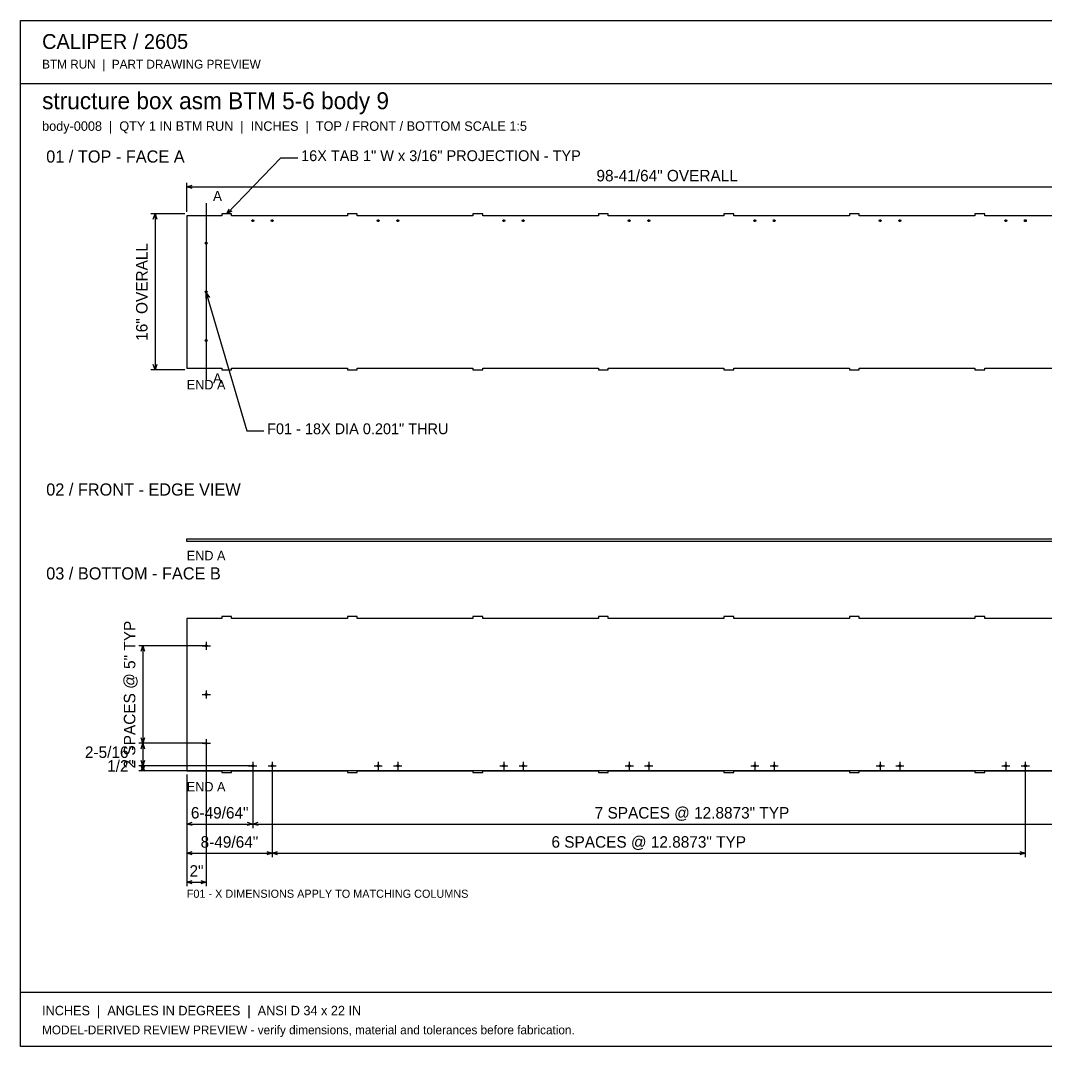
# Model space of a CAD drawing. Header units: inches. Extents: x 2 to 168, y 2 to 108.
# Drawn here: x 2.4 to 107.6, y 2.4 to 107.6 of the extents above; entities that cross this region are included whole.
import ezdxf
from ezdxf.enums import TextEntityAlignment as Align

# ---------------------------------------------------------------- set-up
doc = ezdxf.new("R2010")
doc.units = ezdxf.units.IN
doc.header["$MEASUREMENT"] = 0

msp = doc.modelspace()

# ---------------------------------------------------------------- linework, layer by layer
at = {"layer": 'ANNOTATION'}
for p, q in [((23.53, 87.79), (29.09, 93.56)), ((29.09, 93.56), (30.82, 93.56)), ((19.43, 88), (19.43, 90.99)), ((19.43, 90.57), (19.99, 90.74)), ((19.43, 90.57), (118.07, 90.57)), ((19.99, 90.4), (19.43, 90.57)), ((21.43, 88.9), (21.43, 70.75)), ((19.22, 87.79), (15.75, 87.79)), ((15.99, 87.24), (16.17, 87.79)), ((16.17, 87.79), (16.17, 71.79)), ((16.17, 87.79), (16.34, 87.24)), ((23.53, 87.79), (23.79, 88.31)), ((24.04, 88.07), (23.53, 87.79)), ((21.42, 79.11), (21.43, 79.69)), ((21.43, 79.69), (25.6, 65.54)), ((21.43, 79.69), (21.75, 79.21)), ((19.22, 71.79), (15.75, 71.79)), ((16.17, 71.79), (15.99, 72.35)), ((16.34, 72.35), (16.17, 71.79)), ((25.6, 65.54), (27.33, 65.54)), ((21.22, 43.47), (14.5, 43.47)), ((14.74, 42.92), (14.92, 43.47)), ((14.92, 43.47), (14.92, 33.47)), ((14.92, 43.47), (15.09, 42.92)), ((21.01, 43.47), (21.85, 43.47)), ((21.43, 43.89), (21.43, 43.06)), ((21.01, 38.47), (21.85, 38.47)), ((21.43, 38.89), (21.43, 38.06)), ((14.92, 33.47), (14.74, 34.03)), ((15.09, 34.03), (14.92, 33.47)), ((21.43, 33.89), (21.43, 33.06)), ((21.22, 33.47), (14.5, 33.47)), ((21.22, 33.47), (14.5, 33.47)), ((14.74, 32.92), (14.92, 33.47)), ((14.92, 33.47), (14.92, 31.16)), ((14.92, 33.47), (15.09, 32.92)), ((21.01, 33.47), (21.85, 33.47)), ((21.43, 33.26), (21.43, 18.81)), ((14.92, 31.16), (14.74, 31.72)), ((15.09, 31.72), (14.92, 31.16)), ((25.99, 31.16), (14.5, 31.16)), ((25.99, 31.16), (14.5, 31.16)), ((115.74, 30.66), (14.5, 30.66)), ((14.92, 30.66), (14.74, 31.22)), ((14.74, 30.6), (14.92, 31.16)), ((15.09, 31.22), (14.92, 30.66)), ((14.92, 31.16), (14.92, 30.66)), ((14.92, 31.16), (15.09, 30.6)), ((25.78, 31.16), (26.61, 31.16)), ((26.2, 31.58), (26.2, 30.74)), ((26.2, 30.95), (26.2, 24.78)), ((26.2, 30.95), (26.2, 24.78)), ((27.78, 31.16), (28.61, 31.16)), ((28.2, 31.58), (28.2, 30.74)), ((28.2, 30.95), (28.2, 21.79)), ((28.2, 30.95), (28.2, 21.79)), ((38.67, 31.16), (39.5, 31.16)), ((39.09, 31.58), (39.09, 30.74)), ((40.67, 31.16), (41.5, 31.16)), ((41.09, 31.58), (41.09, 30.74)), ((51.56, 31.16), (52.39, 31.16)), ((51.97, 31.58), (51.97, 30.74)), ((53.56, 31.16), (54.39, 31.16)), ((53.97, 31.58), (53.97, 30.74)), ((64.44, 31.16), (65.28, 31.16)), ((64.86, 31.58), (64.86, 30.74)), ((66.44, 31.16), (67.28, 31.16)), ((66.86, 31.58), (66.86, 30.74)), ((77.33, 31.16), (78.16, 31.16)), ((77.75, 31.58), (77.75, 30.74)), ((79.33, 31.16), (80.16, 31.16)), ((79.75, 31.58), (79.75, 30.74)), ((90.22, 31.16), (91.05, 31.16)), ((90.63, 31.58), (90.63, 30.74)), ((92.22, 31.16), (93.05, 31.16)), ((92.63, 31.58), (92.63, 30.74)), ((103.1, 31.16), (103.94, 31.16)), ((103.52, 31.58), (103.52, 30.74)), ((105.1, 31.16), (105.94, 31.16)), ((105.52, 31.58), (105.52, 30.74)), ((105.52, 30.95), (105.52, 21.79)), ((19.43, 30.26), (19.43, 24.78)), ((19.43, 30.26), (19.43, 21.79)), ((19.43, 30.26), (19.43, 18.81)), ((19.43, 25.19), (19.99, 25.37)), ((25.64, 25.37), (26.2, 25.19)), ((26.2, 25.19), (26.75, 25.37)), ((19.43, 25.19), (26.2, 25.19)), ((19.99, 25.02), (19.43, 25.19)), ((26.2, 25.19), (25.64, 25.02)), ((26.2, 25.19), (116.41, 25.19)), ((26.75, 25.02), (26.2, 25.19)), ((19.43, 22.21), (19.99, 22.38)), ((19.43, 22.21), (28.2, 22.21)), ((19.99, 22.03), (19.43, 22.21)), ((27.64, 22.38), (28.2, 22.21)), ((28.2, 22.21), (27.64, 22.03)), ((28.2, 22.21), (28.75, 22.38)), ((28.2, 22.21), (105.52, 22.21)), ((28.75, 22.03), (28.2, 22.21)), ((104.97, 22.38), (105.52, 22.21)), ((105.52, 22.21), (104.97, 22.03)), ((19.43, 19.22), (19.99, 19.4)), ((19.43, 19.22), (21.43, 19.22)), ((19.99, 19.05), (19.43, 19.22)), ((20.87, 19.4), (21.43, 19.22)), ((21.43, 19.22), (20.87, 19.05))]:
    msp.add_line(p, q, dxfattribs=at)
at = {"layer": 'OUTLINE'}
for p, q in [((2.36, 107.64), (167.64, 107.64)), ((2.36, 2.36), (2.36, 107.64)), ((2.36, 101.18), (167.64, 101.18)), ((19.43, 87.6), (19.43, 71.98)), ((23.03, 87.6), (19.43, 87.6)), ((24.03, 87.79), (23.03, 87.79)), ((23.03, 87.79), (23.03, 87.6)), ((24.03, 87.6), (24.03, 87.79)), ((35.92, 87.6), (24.03, 87.6)), ((36.92, 87.79), (35.92, 87.79)), ((35.92, 87.79), (35.92, 87.6)), ((36.92, 87.6), (36.92, 87.79)), ((48.81, 87.6), (36.92, 87.6)), ((49.81, 87.79), (48.81, 87.79)), ((48.81, 87.79), (48.81, 87.6)), ((49.81, 87.6), (49.81, 87.79)), ((61.69, 87.6), (49.81, 87.6)), ((62.69, 87.79), (61.69, 87.79)), ((61.69, 87.79), (61.69, 87.6)), ((62.69, 87.6), (62.69, 87.79)), ((74.58, 87.6), (62.69, 87.6)), ((75.58, 87.79), (74.58, 87.79)), ((74.58, 87.79), (74.58, 87.6)), ((75.58, 87.6), (75.58, 87.79)), ((87.47, 87.6), (75.58, 87.6)), ((88.47, 87.79), (87.47, 87.79)), ((87.47, 87.79), (87.47, 87.6)), ((88.47, 87.6), (88.47, 87.79)), ((100.35, 87.6), (88.47, 87.6)), ((101.35, 87.79), (100.35, 87.79)), ((100.35, 87.79), (100.35, 87.6)), ((101.35, 87.6), (101.35, 87.79)), ((113.24, 87.6), (101.35, 87.6)), ((19.43, 71.98), (23.03, 71.98)), ((23.03, 71.98), (23.03, 71.79)), ((23.03, 71.79), (24.03, 71.79)), ((24.03, 71.79), (24.03, 71.98)), ((24.03, 71.98), (35.92, 71.98)), ((35.92, 71.98), (35.92, 71.79)), ((35.92, 71.79), (36.92, 71.79)), ((36.92, 71.79), (36.92, 71.98)), ((36.92, 71.98), (48.81, 71.98)), ((48.81, 71.98), (48.81, 71.79)), ((48.81, 71.79), (49.81, 71.79)), ((49.81, 71.79), (49.81, 71.98)), ((49.81, 71.98), (61.69, 71.98)), ((61.69, 71.98), (61.69, 71.79)), ((61.69, 71.79), (62.69, 71.79)), ((62.69, 71.79), (62.69, 71.98)), ((62.69, 71.98), (74.58, 71.98)), ((74.58, 71.98), (74.58, 71.79)), ((74.58, 71.79), (75.58, 71.79)), ((75.58, 71.79), (75.58, 71.98)), ((75.58, 71.98), (87.47, 71.98)), ((87.47, 71.98), (87.47, 71.79)), ((87.47, 71.79), (88.47, 71.79)), ((88.47, 71.79), (88.47, 71.98)), ((88.47, 71.98), (100.35, 71.98)), ((100.35, 71.98), (100.35, 71.79)), ((100.35, 71.79), (101.35, 71.79)), ((101.35, 71.79), (101.35, 71.98)), ((101.35, 71.98), (113.24, 71.98)), ((19.43, 54.44), (118.07, 54.44)), ((19.43, 54.19), (19.43, 54.44)), ((118.07, 54.19), (19.43, 54.19)), ((24.03, 46.47), (23.03, 46.47)), ((23.03, 46.47), (23.03, 46.28)), ((24.03, 46.28), (24.03, 46.47)), ((36.92, 46.47), (35.92, 46.47)), ((35.92, 46.47), (35.92, 46.28)), ((36.92, 46.28), (36.92, 46.47)), ((49.81, 46.47), (48.81, 46.47)), ((48.81, 46.47), (48.81, 46.28)), ((49.81, 46.28), (49.81, 46.47)), ((62.69, 46.47), (61.69, 46.47)), ((61.69, 46.47), (61.69, 46.28)), ((62.69, 46.28), (62.69, 46.47)), ((75.58, 46.47), (74.58, 46.47)), ((74.58, 46.47), (74.58, 46.28)), ((75.58, 46.28), (75.58, 46.47)), ((88.47, 46.47), (87.47, 46.47)), ((87.47, 46.47), (87.47, 46.28)), ((88.47, 46.28), (88.47, 46.47)), ((101.35, 46.47), (100.35, 46.47)), ((100.35, 46.47), (100.35, 46.28)), ((101.35, 46.28), (101.35, 46.47)), ((19.43, 46.28), (19.43, 30.66)), ((23.03, 46.28), (19.43, 46.28)), ((35.92, 46.28), (24.03, 46.28)), ((48.81, 46.28), (36.92, 46.28)), ((61.69, 46.28), (49.81, 46.28)), ((74.58, 46.28), (62.69, 46.28)), ((87.47, 46.28), (75.58, 46.28)), ((100.35, 46.28), (88.47, 46.28)), ((113.24, 46.28), (101.35, 46.28)), ((19.43, 30.66), (23.03, 30.66)), ((23.03, 30.66), (23.03, 30.47)), ((24.03, 30.47), (24.03, 30.66)), ((24.03, 30.66), (35.92, 30.66)), ((35.92, 30.66), (35.92, 30.47)), ((36.92, 30.47), (36.92, 30.66)), ((36.92, 30.66), (48.81, 30.66)), ((48.81, 30.66), (48.81, 30.47)), ((49.81, 30.47), (49.81, 30.66)), ((49.81, 30.66), (61.69, 30.66)), ((61.69, 30.66), (61.69, 30.47)), ((62.69, 30.47), (62.69, 30.66)), ((62.69, 30.66), (74.58, 30.66)), ((74.58, 30.66), (74.58, 30.47)), ((75.58, 30.47), (75.58, 30.66)), ((75.58, 30.66), (87.47, 30.66)), ((87.47, 30.66), (87.47, 30.47)), ((88.47, 30.47), (88.47, 30.66)), ((88.47, 30.66), (100.35, 30.66)), ((100.35, 30.66), (100.35, 30.47)), ((101.35, 30.47), (101.35, 30.66)), ((101.35, 30.66), (113.24, 30.66)), ((23.03, 30.47), (24.03, 30.47)), ((35.92, 30.47), (36.92, 30.47)), ((48.81, 30.47), (49.81, 30.47)), ((61.69, 30.47), (62.69, 30.47)), ((74.58, 30.47), (75.58, 30.47)), ((87.47, 30.47), (88.47, 30.47)), ((100.35, 30.47), (101.35, 30.47)), ((2.36, 7.92), (167.64, 7.92)), ((167.64, 2.36), (2.36, 2.36))]:
    msp.add_line(p, q, dxfattribs=at)
for centre in [(26.2, 87.1), (28.2, 87.1), (39.09, 87.1), (41.09, 87.1), (51.97, 87.1), (53.97, 87.1), (64.86, 87.1), (66.86, 87.1), (77.75, 87.1), (79.75, 87.1), (90.63, 87.1), (92.63, 87.1), (103.52, 87.1), (105.52, 87.1), (21.43, 84.79), (21.43, 79.79), (21.43, 74.79), (21.43, 43.47), (21.43, 38.47), (21.43, 33.47), (26.2, 31.16), (28.2, 31.16), (39.09, 31.16), (41.09, 31.16), (51.97, 31.16), (53.97, 31.16), (64.86, 31.16), (66.86, 31.16), (77.75, 31.16), (79.75, 31.16), (90.63, 31.16), (92.63, 31.16), (103.52, 31.16), (105.52, 31.16)]:
    msp.add_circle(centre, 0.1, dxfattribs=at)

# ---------------------------------------------------------------- texts
at = {"layer": 'ANNOTATION'}
for s, height, p in [('CALIPER / 2605', 1.5278, (4.58, 104.72)), ('BTM RUN  |  PART DRAWING PREVIEW', 0.9028, (4.58, 102.71)), ('structure box asm BTM 5-6 body 9', 1.7361, (4.58, 98.54)), ('body-0008  |  QTY 1 IN BTM RUN  |  INCHES  |  TOP / FRONT / BOTTOM SCALE 1:5', 0.9722, (4.58, 96.32)), ('01 / TOP - FACE A', 1.25, (5, 93.06)), ('16X TAB 1" W x 3/16" PROJECTION - TYP', 1.1111, (31.17, 93.21)), ('A', 1.04, (22.12, 89.11)), ('END A', 0.972, (19.43, 69.78)), ('A', 1.04, (22.12, 70.4)), ('F01 - 18X DIA 0.201" THRU', 1.1111, (27.68, 65.19)), ('02 / FRONT - EDGE VIEW', 1.25, (5, 58.89)), ('END A', 0.972, (19.43, 52.25)), ('03 / BOTTOM - FACE B', 1.25, (5, 50.28)), ('END A', 0.972, (19.43, 28.53)), ('F01 - X DIMENSIONS APPLY TO MATCHING COLUMNS', 0.8333, (19.43, 17.62)), ('INCHES  |  ANGLES IN DEGREES  |  ANSI D 34 x 22 IN', 0.9722, (4.58, 5.56)), ('MODEL-DERIVED REVIEW PREVIEW - verify dimensions, material and tolerances before fabrication.', 0.9028, (4.58, 3.61))]:
    msp.add_text(s, height=height, dxfattribs=at).set_placement(p)
for s, height, p in [('98-41/64" OVERALL', 1.1806, (68.75, 91.13)), ('6-49/64"', 1.181, (22.81, 25.75)), ('7 SPACES @ 12.8873" TYP', 1.1806, (71.3, 25.75)), ('8-49/64"', 1.181, (23.81, 22.76)), ('6 SPACES @ 12.8873" TYP', 1.1806, (66.86, 22.76)), ('2"', 1.181, (20.43, 19.78))]:
    msp.add_text(s, height=height, dxfattribs=at).set_placement(p, align=Align.CENTER)
for s, p in [('16" OVERALL', (15.4, 79.79)), ('2 SPACES @ 5" TYP', (14.15, 38.47))]:
    msp.add_text(s, height=1.1806, rotation=90, dxfattribs=at).set_placement(p, align=Align.CENTER)
for s, p in [('2-5/16"', (14.01, 31.97)), ('1/2"', (14.01, 30.56))]:
    msp.add_text(s, height=1.181, dxfattribs=at).set_placement(p, align=Align.RIGHT)

doc.saveas('drawing.dxf')
